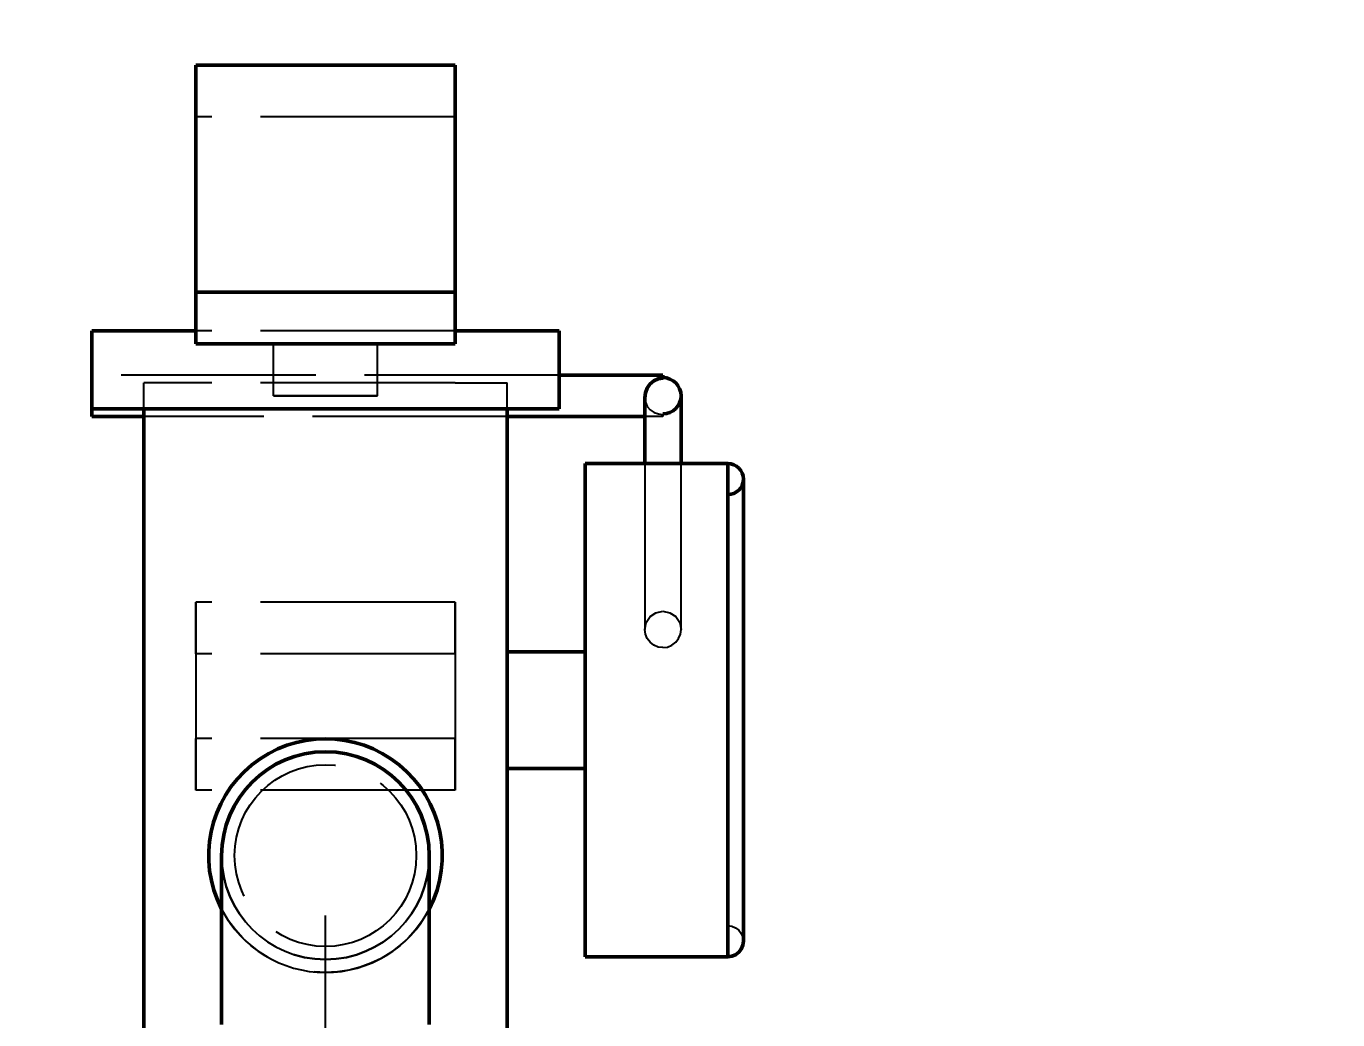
# Model space of a CAD drawing. Header units: millimetres. Extents: x 0 to 420, y 0 to 297.
# Drawn here: x 155.99 to 176.2, y 252.29 to 267.6 of the extents above; entities that cross this region are included whole.
import ezdxf

# ---------------------------------------------------------------- set-up
doc = ezdxf.new("R2010")
doc.units = ezdxf.units.MM
doc.linetypes.add('ISO02-TRAZOS', pattern=[3.75, 3, -0.75])
doc.linetypes.add('ISO04-TRAZO-PUNTO', pattern=[7.625, 6, -0.75, 0.125, -0.75])
for name, color, linetype, lineweight in [('01-VISIBLE', 7, 'CONTINUOUS', 50), ('02-OCULTA', 4, 'ISO02-TRAZOS', 25), ('03-EJE', 1, 'ISO04-TRAZO-PUNTO', 25), ('04-COTA', 3, 'CONTINUOUS', 25)]:
    doc.layers.add(name, color=color, linetype=linetype, lineweight=lineweight)
doc.styles.add('ISO3098', font='isocpeur.ttf')
doc.dimstyles.new('FLAMA-ISO', dxfattribs={"dimtxt": 3.5, "dimasz": 3, "dimexe": 2, "dimexo": 1, "dimgap": 1, "dimtad": 1, "dimdec": 1, "dimtxsty": 'ISO3098', "dimcen": 2.5, "dimclrd": 3, "dimclre": 3, "dimclrt": 3, "dimazin": 3, "dimtfac": 1, "dimtmove": 0, "dimatfit": 3, "dimlwd": 25, "dimlwe": 25})

msp = doc.modelspace()

# ---------------------------------------------------------------- linework, layer by layer
at = {"layer": '01-VISIBLE'}
for p, q in [((162.598, 267), (158.598, 267)), ((158.598, 263.501), (158.598, 267)), ((162.598, 263.501), (162.598, 267)), ((162.598, 263.501), (158.598, 263.501)), ((158.598, 262.707), (158.598, 263.501)), ((162.598, 262.707), (162.598, 263.501)), ((158.598, 262.907), (156.998, 262.907)), ((164.198, 262.907), (162.598, 262.907)), ((162.598, 262.707), (158.598, 262.707)), ((165.798, 262.227), (164.198, 262.227)), ((164.198, 261.707), (156.998, 261.707)), ((157.798, 261.587), (156.998, 261.587)), ((157.798, 250.9), (157.798, 261.707)), ((163.398, 250.9), (163.398, 261.707)), ((165.518, 261.587), (163.398, 261.587)), ((164.598, 260.864), (166.798, 260.864)), ((163.398, 257.964), (164.598, 257.964)), ((163.398, 256.164), (164.598, 256.164)), ((164.598, 253.264), (166.798, 253.264))]:
    msp.add_line(p, q, dxfattribs=at)
for points in [[(156.998, 261.707), (156.998, 261.807), (156.998, 261.907), (156.998, 262.007), (156.998, 262.107), (156.998, 262.207), (156.998, 262.307), (156.998, 262.407), (156.998, 262.507), (156.998, 262.607), (156.998, 262.707), (156.998, 262.807), (156.998, 262.907)], [(164.198, 261.707), (164.198, 261.807), (164.198, 261.907), (164.198, 262.007), (164.198, 262.107), (164.198, 262.207), (164.198, 262.307), (164.198, 262.407), (164.198, 262.507), (164.198, 262.607), (164.198, 262.707), (164.198, 262.807), (164.198, 262.907)], [(165.798, 262.18), (165.724, 262.168), (165.656, 262.136), (165.599, 262.086), (165.556, 262.024), (165.528, 261.953), (165.518, 261.878)], [(165.798, 262.18), (165.798, 262.188), (165.798, 262.196), (165.798, 262.203), (165.798, 262.211), (165.798, 262.219), (165.798, 262.227)], [(165.518, 261.878), (165.518, 261.777), (165.518, 261.675), (165.518, 261.574), (165.518, 261.473), (165.518, 261.371), (165.518, 261.27), (165.518, 261.168), (165.518, 261.067), (165.518, 260.965), (165.518, 260.864)], [(166.078, 260.864), (166.078, 260.968), (166.078, 261.072), (166.078, 261.177), (166.078, 261.281), (166.078, 261.385), (166.078, 261.49), (166.078, 261.594), (166.078, 261.698), (166.078, 261.803), (166.078, 261.907)], [(166.078, 260.864), (166.078, 260.968), (166.078, 261.072), (166.078, 261.177), (166.078, 261.281), (166.078, 261.385), (166.078, 261.49), (166.078, 261.594), (166.078, 261.698), (166.078, 261.803), (166.078, 261.907)], [(156.998, 261.587), (156.998, 261.607), (156.998, 261.627), (156.998, 261.647), (156.998, 261.667), (156.998, 261.687), (156.998, 261.707)], [(164.598, 260.864), (164.598, 260.764), (164.598, 260.664), (164.598, 260.564), (164.598, 260.464), (164.598, 260.364), (164.598, 260.264), (164.598, 260.164), (164.598, 260.064), (164.598, 259.964), (164.598, 259.864), (164.598, 259.764), (164.598, 259.664), (164.598, 259.564), (164.598, 259.464), (164.598, 259.364), (164.598, 259.264), (164.598, 259.164), (164.598, 259.064), (164.598, 258.964), (164.598, 258.864), (164.598, 258.764), (164.598, 258.664), (164.598, 258.564), (164.598, 258.464), (164.598, 258.364), (164.598, 258.264), (164.598, 258.164), (164.598, 258.064), (164.598, 257.964), (164.598, 257.864), (164.598, 257.764), (164.598, 257.664), (164.598, 257.564), (164.598, 257.464), (164.598, 257.364), (164.598, 257.264), (164.598, 257.164), (164.598, 257.064), (164.598, 256.964), (164.598, 256.864), (164.598, 256.764), (164.598, 256.664), (164.598, 256.564), (164.598, 256.464), (164.598, 256.364), (164.598, 256.264), (164.598, 256.164), (164.598, 256.064), (164.598, 255.964), (164.598, 255.864), (164.598, 255.764), (164.598, 255.664), (164.598, 255.564), (164.598, 255.464), (164.598, 255.364), (164.598, 255.264), (164.598, 255.164), (164.598, 255.064), (164.598, 254.964), (164.598, 254.864), (164.598, 254.764), (164.598, 254.664), (164.598, 254.564), (164.598, 254.464), (164.598, 254.364), (164.598, 254.264), (164.598, 254.164), (164.598, 254.064), (164.598, 253.964), (164.598, 253.864), (164.598, 253.764), (164.598, 253.664), (164.598, 253.564), (164.598, 253.464), (164.598, 253.364), (164.598, 253.264)], [(166.798, 260.864), (166.798, 260.764), (166.798, 260.664), (166.798, 260.564), (166.798, 260.464), (166.798, 260.364), (166.798, 260.264), (166.798, 260.164), (166.798, 260.064), (166.798, 259.964), (166.798, 259.864), (166.798, 259.764), (166.798, 259.664), (166.798, 259.564), (166.798, 259.464), (166.798, 259.364), (166.798, 259.264), (166.798, 259.164), (166.798, 259.064), (166.798, 258.964), (166.798, 258.864), (166.798, 258.764), (166.798, 258.664), (166.798, 258.564), (166.798, 258.464), (166.798, 258.364), (166.798, 258.264), (166.798, 258.164), (166.798, 258.064), (166.798, 257.964), (166.798, 257.864), (166.798, 257.764), (166.798, 257.664), (166.798, 257.564), (166.798, 257.464), (166.798, 257.364), (166.798, 257.264), (166.798, 257.164), (166.798, 257.064), (166.798, 256.964), (166.798, 256.864), (166.798, 256.764), (166.798, 256.664), (166.798, 256.564), (166.798, 256.464), (166.798, 256.364), (166.798, 256.264), (166.798, 256.164), (166.798, 256.064), (166.798, 255.964), (166.798, 255.864), (166.798, 255.764), (166.798, 255.664), (166.798, 255.564), (166.798, 255.464), (166.798, 255.364), (166.798, 255.264), (166.798, 255.164), (166.798, 255.064), (166.798, 254.964), (166.798, 254.864), (166.798, 254.764), (166.798, 254.664), (166.798, 254.564), (166.798, 254.464), (166.798, 254.364), (166.798, 254.264), (166.798, 254.164), (166.798, 254.064), (166.798, 253.964), (166.798, 253.864), (166.798, 253.764), (166.798, 253.664), (166.798, 253.564), (166.798, 253.464), (166.798, 253.364), (166.798, 253.264)], [(167.038, 253.504), (167.038, 253.604), (167.038, 253.704), (167.038, 253.805), (167.038, 253.905), (167.038, 254.005), (167.038, 254.106), (167.038, 254.206), (167.038, 254.306), (167.038, 254.406), (167.038, 254.507), (167.038, 254.607), (167.038, 254.707), (167.038, 254.807), (167.038, 254.908), (167.038, 255.008), (167.038, 255.108), (167.038, 255.209), (167.038, 255.309), (167.038, 255.409), (167.038, 255.509), (167.038, 255.61), (167.038, 255.71), (167.038, 255.81), (167.038, 255.911), (167.038, 256.011), (167.038, 256.111), (167.038, 256.211), (167.038, 256.312), (167.038, 256.412), (167.038, 256.512), (167.038, 256.613), (167.038, 256.713), (167.038, 256.813), (167.038, 256.913), (167.038, 257.014), (167.038, 257.114), (167.038, 257.214), (167.038, 257.315), (167.038, 257.415), (167.038, 257.515), (167.038, 257.615), (167.038, 257.716), (167.038, 257.816), (167.038, 257.916), (167.038, 258.017), (167.038, 258.117), (167.038, 258.217), (167.038, 258.317), (167.038, 258.418), (167.038, 258.518), (167.038, 258.618), (167.038, 258.718), (167.038, 258.819), (167.038, 258.919), (167.038, 259.019), (167.038, 259.12), (167.038, 259.22), (167.038, 259.32), (167.038, 259.42), (167.038, 259.521), (167.038, 259.621), (167.038, 259.721), (167.038, 259.822), (167.038, 259.922), (167.038, 260.022), (167.038, 260.122), (167.038, 260.223), (167.038, 260.323), (167.038, 260.423), (167.038, 260.524), (167.038, 260.624)], [(167.038, 253.504), (167.038, 253.604), (167.038, 253.704), (167.038, 253.805), (167.038, 253.905), (167.038, 254.005), (167.038, 254.106), (167.038, 254.206), (167.038, 254.306), (167.038, 254.406), (167.038, 254.507), (167.038, 254.607), (167.038, 254.707), (167.038, 254.807), (167.038, 254.908), (167.038, 255.008), (167.038, 255.108), (167.038, 255.209), (167.038, 255.309), (167.038, 255.409), (167.038, 255.509), (167.038, 255.61), (167.038, 255.71), (167.038, 255.81), (167.038, 255.911), (167.038, 256.011), (167.038, 256.111), (167.038, 256.211), (167.038, 256.312), (167.038, 256.412), (167.038, 256.512), (167.038, 256.613), (167.038, 256.713), (167.038, 256.813), (167.038, 256.913), (167.038, 257.014), (167.038, 257.114), (167.038, 257.214), (167.038, 257.315), (167.038, 257.415), (167.038, 257.515), (167.038, 257.615), (167.038, 257.716), (167.038, 257.816), (167.038, 257.916), (167.038, 258.017), (167.038, 258.117), (167.038, 258.217), (167.038, 258.317), (167.038, 258.418), (167.038, 258.518), (167.038, 258.618), (167.038, 258.718), (167.038, 258.819), (167.038, 258.919), (167.038, 259.019), (167.038, 259.12), (167.038, 259.22), (167.038, 259.32), (167.038, 259.42), (167.038, 259.521), (167.038, 259.621), (167.038, 259.721), (167.038, 259.822), (167.038, 259.922), (167.038, 260.022), (167.038, 260.122), (167.038, 260.223), (167.038, 260.323), (167.038, 260.423), (167.038, 260.524), (167.038, 260.624)], [(158.998, 252.223), (158.998, 252.323), (158.998, 252.423), (158.998, 252.523), (158.998, 252.623), (158.998, 252.723), (158.998, 252.823), (158.998, 252.923), (158.998, 253.023), (158.998, 253.123), (158.998, 253.223), (158.998, 253.323), (158.998, 253.423), (158.998, 253.523), (158.998, 253.623), (158.998, 253.723), (158.998, 253.823), (158.998, 253.923), (158.998, 254.023), (158.998, 254.123), (158.998, 254.223), (158.998, 254.323), (158.998, 254.423), (158.998, 254.523), (158.998, 254.623), (158.998, 254.723), (158.998, 254.823)], [(162.198, 252.223), (162.198, 252.323), (162.198, 252.423), (162.198, 252.523), (162.198, 252.623), (162.198, 252.723), (162.198, 252.823), (162.198, 252.923), (162.198, 253.023), (162.198, 253.123), (162.198, 253.223), (162.198, 253.323), (162.198, 253.423), (162.198, 253.523), (162.198, 253.623), (162.198, 253.723), (162.198, 253.823), (162.198, 253.923), (162.198, 254.023), (162.198, 254.123), (162.198, 254.223), (162.198, 254.323), (162.198, 254.423), (162.198, 254.523), (162.198, 254.623), (162.198, 254.723), (162.198, 254.823)], [(166.798, 253.264), (166.861, 253.272), (166.918, 253.296), (166.968, 253.334), (167.006, 253.384), (167.03, 253.442), (167.038, 253.504)]]:
    msp.add_lwpolyline(points, dxfattribs=at)
for centre, radius, start, end in [((165.798, 261.907), 0.28, -90, 90), ((166.798, 260.624), 0.24, -90, 90), ((160.598, 254.823), 1.8, -27.266, -152.734), ((160.598, 254.823), 1.6, 0, 180)]:
    msp.add_arc(centre, radius, start, end, dxfattribs=at)
at = {"layer": '02-OCULTA'}
for p, q in [((158.598, 266.206), (158.598, 267)), ((162.598, 266.206), (162.598, 267)), ((162.598, 266.206), (158.598, 266.206)), ((158.598, 262.707), (158.598, 266.206)), ((162.598, 262.707), (162.598, 266.206)), ((162.598, 262.907), (158.598, 262.907)), ((159.798, 261.907), (159.798, 262.707)), ((161.398, 261.907), (161.398, 262.707)), ((164.198, 262.227), (156.998, 262.227)), ((157.798, 261.707), (157.798, 262.107)), ((157.798, 250.9), (157.798, 262.107)), ((162.598, 262.107), (158.598, 262.107)), ((162.598, 262.107), (158.598, 262.107)), ((163.398, 261.707), (163.398, 262.107)), ((163.398, 250.9), (163.398, 262.107)), ((163.398, 261.587), (157.798, 261.587)), ((165.798, 261.587), (165.518, 261.587)), ((162.598, 258.728), (158.598, 258.728)), ((158.598, 257.932), (158.598, 258.728)), ((158.598, 258.728), (158.598, 256.625)), ((162.598, 257.932), (162.598, 258.728)), ((162.598, 258.728), (162.598, 256.625)), ((162.598, 257.932), (158.598, 257.932)), ((158.598, 257.932), (158.598, 255.83)), ((162.598, 257.932), (162.598, 255.83)), ((162.598, 256.625), (158.598, 256.625)), ((158.598, 255.83), (158.598, 256.625)), ((162.598, 255.83), (162.598, 256.625)), ((162.598, 255.83), (158.598, 255.83))]:
    msp.add_line(p, q, dxfattribs=at)
for points in [[(156.998, 262.907), (156.998, 262.807), (156.998, 262.707), (156.998, 262.607), (156.998, 262.507), (156.998, 262.407), (156.998, 262.307), (156.998, 262.207), (156.998, 262.107), (156.998, 262.007), (156.998, 261.907), (156.998, 261.807), (156.998, 261.707)], [(164.198, 262.907), (164.198, 262.807), (164.198, 262.707), (164.198, 262.607), (164.198, 262.507), (164.198, 262.407), (164.198, 262.307), (164.198, 262.207), (164.198, 262.107), (164.198, 262.007), (164.198, 261.907), (164.198, 261.807), (164.198, 261.707)], [(160.598, 262.707), (160.498, 262.707), (160.398, 262.707), (160.298, 262.707), (160.198, 262.707), (160.098, 262.707), (159.998, 262.707), (159.898, 262.707), (159.798, 262.707)], [(159.798, 262.707), (159.898, 262.707), (159.998, 262.707), (160.098, 262.707), (160.198, 262.707), (160.298, 262.707), (160.398, 262.707), (160.498, 262.707), (160.598, 262.707), (160.698, 262.707), (160.798, 262.707), (160.898, 262.707), (160.998, 262.707), (161.098, 262.707), (161.198, 262.707), (161.298, 262.707), (161.398, 262.707)], [(161.398, 262.707), (161.284, 262.707), (161.17, 262.707), (161.056, 262.707), (160.941, 262.707), (160.827, 262.707), (160.713, 262.707), (160.598, 262.707)], [(156.998, 262.227), (156.998, 262.12), (156.998, 262.013), (156.998, 261.907), (156.998, 261.8), (156.998, 261.693), (156.998, 261.587)], [(156.998, 261.707), (156.998, 261.793), (156.998, 261.88), (156.998, 261.967), (156.998, 262.053), (156.998, 262.14), (156.998, 262.227)], [(165.798, 262.18), (165.724, 262.168), (165.656, 262.136), (165.599, 262.086), (165.556, 262.024), (165.528, 261.953), (165.518, 261.878)], [(165.798, 262.227), (165.798, 262.219), (165.798, 262.211), (165.798, 262.203), (165.798, 262.196), (165.798, 262.188), (165.798, 262.18)], [(165.798, 262.18), (165.798, 262.181), (165.798, 262.182), (165.798, 262.183), (165.798, 262.185), (165.798, 262.186), (165.798, 262.187)], [(165.798, 262.187), (165.798, 262.186), (165.798, 262.185), (165.798, 262.183), (165.798, 262.182), (165.798, 262.181), (165.798, 262.18)], [(158.598, 262.107), (158.498, 262.107), (158.398, 262.107), (158.298, 262.107), (158.198, 262.107), (158.098, 262.107), (157.998, 262.107), (157.898, 262.107), (157.798, 262.107)], [(158.598, 262.107), (158.498, 262.107), (158.398, 262.107), (158.298, 262.107), (158.198, 262.107), (158.098, 262.107), (157.998, 262.107), (157.898, 262.107), (157.798, 262.107)], [(162.598, 262.107), (162.698, 262.107), (162.798, 262.107), (162.898, 262.107), (162.998, 262.107), (163.098, 262.107), (163.198, 262.107), (163.298, 262.107), (163.398, 262.107)], [(162.598, 262.107), (162.698, 262.107), (162.798, 262.107), (162.898, 262.107), (162.998, 262.107), (163.098, 262.107), (163.198, 262.107), (163.298, 262.107), (163.398, 262.107)], [(160.598, 261.907), (160.498, 261.907), (160.398, 261.907), (160.298, 261.907), (160.198, 261.907), (160.098, 261.907), (159.998, 261.907), (159.898, 261.907), (159.798, 261.907)], [(159.798, 261.907), (159.898, 261.907), (159.998, 261.907), (160.098, 261.907), (160.198, 261.907), (160.298, 261.907), (160.398, 261.907), (160.498, 261.907), (160.598, 261.907), (160.698, 261.907), (160.798, 261.907), (160.898, 261.907), (160.998, 261.907), (161.098, 261.907), (161.198, 261.907), (161.298, 261.907), (161.398, 261.907)], [(161.398, 261.907), (161.284, 261.907), (161.17, 261.907), (161.056, 261.907), (160.941, 261.907), (160.827, 261.907), (160.713, 261.907), (160.598, 261.907)], [(165.518, 261.878), (165.528, 261.808), (165.556, 261.744), (165.602, 261.69), (165.661, 261.651), (165.728, 261.628), (165.798, 261.62)], [(165.518, 261.878), (165.528, 261.808), (165.556, 261.744), (165.602, 261.69), (165.661, 261.651), (165.728, 261.628), (165.798, 261.62)], [(165.518, 261.878), (165.518, 261.776), (165.518, 261.674), (165.518, 261.572), (165.518, 261.47), (165.518, 261.368), (165.518, 261.266), (165.518, 261.164), (165.518, 261.062), (165.518, 260.96), (165.518, 260.858), (165.518, 260.756), (165.518, 260.654), (165.518, 260.552), (165.518, 260.45), (165.518, 260.348), (165.518, 260.246), (165.518, 260.144), (165.518, 260.042), (165.518, 259.94), (165.518, 259.837), (165.518, 259.735), (165.518, 259.633), (165.518, 259.531), (165.518, 259.429), (165.518, 259.327), (165.518, 259.225), (165.518, 259.123), (165.518, 259.021), (165.518, 258.919), (165.518, 258.817), (165.518, 258.715), (165.518, 258.613), (165.518, 258.511), (165.518, 258.409), (165.518, 258.307)], [(165.798, 261.62), (165.798, 261.621), (165.798, 261.622), (165.798, 261.623), (165.798, 261.625), (165.798, 261.626), (165.798, 261.627)], [(165.798, 261.627), (165.798, 261.626), (165.798, 261.625), (165.798, 261.623), (165.798, 261.622), (165.798, 261.621), (165.798, 261.62)], [(165.798, 261.62), (165.798, 261.615), (165.798, 261.609), (165.798, 261.603), (165.798, 261.598), (165.798, 261.592), (165.798, 261.587)], [(165.798, 261.587), (165.798, 261.592), (165.798, 261.598), (165.798, 261.603), (165.798, 261.609), (165.798, 261.615), (165.798, 261.62)], [(164.598, 253.264), (164.598, 253.364), (164.598, 253.464), (164.598, 253.564), (164.598, 253.664), (164.598, 253.764), (164.598, 253.864), (164.598, 253.964), (164.598, 254.064), (164.598, 254.164), (164.598, 254.264), (164.598, 254.364), (164.598, 254.464), (164.598, 254.564), (164.598, 254.664), (164.598, 254.764), (164.598, 254.864), (164.598, 254.964), (164.598, 255.064), (164.598, 255.164), (164.598, 255.264), (164.598, 255.364), (164.598, 255.464), (164.598, 255.564), (164.598, 255.664), (164.598, 255.764), (164.598, 255.864), (164.598, 255.964), (164.598, 256.064), (164.598, 256.164), (164.598, 256.264), (164.598, 256.364), (164.598, 256.464), (164.598, 256.564), (164.598, 256.664), (164.598, 256.764), (164.598, 256.864), (164.598, 256.964), (164.598, 257.064), (164.598, 257.164), (164.598, 257.264), (164.598, 257.364), (164.598, 257.464), (164.598, 257.564), (164.598, 257.664), (164.598, 257.764), (164.598, 257.864), (164.598, 257.964), (164.598, 258.064), (164.598, 258.164), (164.598, 258.264), (164.598, 258.364), (164.598, 258.464), (164.598, 258.564), (164.598, 258.664), (164.598, 258.764), (164.598, 258.864), (164.598, 258.964), (164.598, 259.064), (164.598, 259.164), (164.598, 259.264), (164.598, 259.364), (164.598, 259.464), (164.598, 259.564), (164.598, 259.664), (164.598, 259.764), (164.598, 259.864), (164.598, 259.964), (164.598, 260.064), (164.598, 260.164), (164.598, 260.264), (164.598, 260.364), (164.598, 260.464), (164.598, 260.564), (164.598, 260.664), (164.598, 260.764), (164.598, 260.864)], [(165.518, 260.864), (165.518, 260.762), (165.518, 260.659), (165.518, 260.557), (165.518, 260.455), (165.518, 260.352), (165.518, 260.25), (165.518, 260.148), (165.518, 260.046), (165.518, 259.943), (165.518, 259.841), (165.518, 259.739), (165.518, 259.636), (165.518, 259.534), (165.518, 259.432), (165.518, 259.33), (165.518, 259.227), (165.518, 259.125), (165.518, 259.023), (165.518, 258.92), (165.518, 258.818), (165.518, 258.716), (165.518, 258.614), (165.518, 258.511), (165.518, 258.409), (165.518, 258.307)], [(166.078, 258.307), (166.078, 258.409), (166.078, 258.511), (166.078, 258.614), (166.078, 258.716), (166.078, 258.818), (166.078, 258.92), (166.078, 259.023), (166.078, 259.125), (166.078, 259.227), (166.078, 259.33), (166.078, 259.432), (166.078, 259.534), (166.078, 259.636), (166.078, 259.739), (166.078, 259.841), (166.078, 259.943), (166.078, 260.046), (166.078, 260.148), (166.078, 260.25), (166.078, 260.352), (166.078, 260.455), (166.078, 260.557), (166.078, 260.659), (166.078, 260.762), (166.078, 260.864)], [(166.078, 258.307), (166.078, 258.409), (166.078, 258.511), (166.078, 258.614), (166.078, 258.716), (166.078, 258.818), (166.078, 258.92), (166.078, 259.023), (166.078, 259.125), (166.078, 259.227), (166.078, 259.33), (166.078, 259.432), (166.078, 259.534), (166.078, 259.636), (166.078, 259.739), (166.078, 259.841), (166.078, 259.943), (166.078, 260.046), (166.078, 260.148), (166.078, 260.25), (166.078, 260.352), (166.078, 260.455), (166.078, 260.557), (166.078, 260.659), (166.078, 260.762), (166.078, 260.864)], [(166.798, 253.264), (166.798, 253.364), (166.798, 253.464), (166.798, 253.564), (166.798, 253.664), (166.798, 253.764), (166.798, 253.864), (166.798, 253.964), (166.798, 254.064), (166.798, 254.164), (166.798, 254.264), (166.798, 254.364), (166.798, 254.464), (166.798, 254.564), (166.798, 254.664), (166.798, 254.764), (166.798, 254.864), (166.798, 254.964), (166.798, 255.064), (166.798, 255.164), (166.798, 255.264), (166.798, 255.364), (166.798, 255.464), (166.798, 255.564), (166.798, 255.664), (166.798, 255.764), (166.798, 255.864), (166.798, 255.964), (166.798, 256.064), (166.798, 256.164), (166.798, 256.264), (166.798, 256.364), (166.798, 256.464), (166.798, 256.564), (166.798, 256.664), (166.798, 256.764), (166.798, 256.864), (166.798, 256.964), (166.798, 257.064), (166.798, 257.164), (166.798, 257.264), (166.798, 257.364), (166.798, 257.464), (166.798, 257.564), (166.798, 257.664), (166.798, 257.764), (166.798, 257.864), (166.798, 257.964), (166.798, 258.064), (166.798, 258.164), (166.798, 258.264), (166.798, 258.364), (166.798, 258.464), (166.798, 258.564), (166.798, 258.664), (166.798, 258.764), (166.798, 258.864), (166.798, 258.964), (166.798, 259.064), (166.798, 259.164), (166.798, 259.264), (166.798, 259.364), (166.798, 259.464), (166.798, 259.564), (166.798, 259.664), (166.798, 259.764), (166.798, 259.864), (166.798, 259.964), (166.798, 260.064), (166.798, 260.164), (166.798, 260.264), (166.798, 260.364), (166.798, 260.464), (166.798, 260.564), (166.798, 260.664), (166.798, 260.764), (166.798, 260.864)], [(166.798, 260.384), (166.798, 260.283), (166.798, 260.183), (166.798, 260.082), (166.798, 259.981), (166.798, 259.881), (166.798, 259.78), (166.798, 259.68), (166.798, 259.579), (166.798, 259.478), (166.798, 259.378), (166.798, 259.277), (166.798, 259.177), (166.798, 259.076), (166.798, 258.975), (166.798, 258.875), (166.798, 258.774), (166.798, 258.674), (166.798, 258.573), (166.798, 258.472), (166.798, 258.372), (166.798, 258.271), (166.798, 258.17), (166.798, 258.07), (166.798, 257.969), (166.798, 257.869), (166.798, 257.768), (166.798, 257.667), (166.798, 257.567), (166.798, 257.466), (166.798, 257.366), (166.798, 257.265), (166.798, 257.164), (166.798, 257.064), (166.798, 256.963), (166.798, 256.863), (166.798, 256.762), (166.798, 256.661), (166.798, 256.561), (166.798, 256.46), (166.798, 256.36), (166.798, 256.259), (166.798, 256.158), (166.798, 256.058), (166.798, 255.957), (166.798, 255.857), (166.798, 255.756), (166.798, 255.655), (166.798, 255.555), (166.798, 255.454), (166.798, 255.354), (166.798, 255.253), (166.798, 255.152), (166.798, 255.052), (166.798, 254.951), (166.798, 254.85), (166.798, 254.75), (166.798, 254.649), (166.798, 254.549), (166.798, 254.448), (166.798, 254.347), (166.798, 254.247), (166.798, 254.146), (166.798, 254.046), (166.798, 253.945), (166.798, 253.844), (166.798, 253.744)], [(166.798, 253.744), (166.798, 253.844), (166.798, 253.945), (166.798, 254.046), (166.798, 254.146), (166.798, 254.247), (166.798, 254.347), (166.798, 254.448), (166.798, 254.549), (166.798, 254.649), (166.798, 254.75), (166.798, 254.85), (166.798, 254.951), (166.798, 255.052), (166.798, 255.152), (166.798, 255.253), (166.798, 255.354), (166.798, 255.454), (166.798, 255.555), (166.798, 255.655), (166.798, 255.756), (166.798, 255.857), (166.798, 255.957), (166.798, 256.058), (166.798, 256.158), (166.798, 256.259), (166.798, 256.36), (166.798, 256.46), (166.798, 256.561), (166.798, 256.661), (166.798, 256.762), (166.798, 256.863), (166.798, 256.963), (166.798, 257.064), (166.798, 257.164), (166.798, 257.265), (166.798, 257.366), (166.798, 257.466), (166.798, 257.567), (166.798, 257.667), (166.798, 257.768), (166.798, 257.869), (166.798, 257.969), (166.798, 258.07), (166.798, 258.17), (166.798, 258.271), (166.798, 258.372), (166.798, 258.472), (166.798, 258.573), (166.798, 258.674), (166.798, 258.774), (166.798, 258.875), (166.798, 258.975), (166.798, 259.076), (166.798, 259.177), (166.798, 259.277), (166.798, 259.378), (166.798, 259.478), (166.798, 259.579), (166.798, 259.68), (166.798, 259.78), (166.798, 259.881), (166.798, 259.981), (166.798, 260.082), (166.798, 260.183), (166.798, 260.283), (166.798, 260.384)], [(165.518, 258.307), (165.54, 258.414), (165.6, 258.505), (165.691, 258.565), (165.798, 258.587), (165.906, 258.565), (165.996, 258.505), (166.057, 258.414), (166.078, 258.307)], [(165.798, 258.027), (165.726, 258.036), (165.658, 258.064), (165.6, 258.109), (165.556, 258.167), (165.528, 258.234), (165.518, 258.307)], [(165.798, 258.027), (165.871, 258.036), (165.938, 258.064), (165.996, 258.109), (166.041, 258.167), (166.069, 258.234), (166.078, 258.307)], [(163.398, 256.164), (163.398, 256.264), (163.398, 256.364), (163.398, 256.464), (163.398, 256.564), (163.398, 256.664), (163.398, 256.764), (163.398, 256.864), (163.398, 256.964), (163.398, 257.064), (163.398, 257.164), (163.398, 257.264), (163.398, 257.364), (163.398, 257.464), (163.398, 257.564), (163.398, 257.664), (163.398, 257.764), (163.398, 257.864), (163.398, 257.964)], [(163.398, 257.964), (163.398, 257.864), (163.398, 257.764), (163.398, 257.664), (163.398, 257.564), (163.398, 257.464), (163.398, 257.364), (163.398, 257.264), (163.398, 257.164), (163.398, 257.064), (163.398, 256.964), (163.398, 256.864), (163.398, 256.764), (163.398, 256.664), (163.398, 256.564), (163.398, 256.464), (163.398, 256.364), (163.398, 256.264), (163.398, 256.164)], [(164.598, 256.164), (164.598, 256.264), (164.598, 256.364), (164.598, 256.464), (164.598, 256.564), (164.598, 256.664), (164.598, 256.764), (164.598, 256.864), (164.598, 256.964), (164.598, 257.064), (164.598, 257.164), (164.598, 257.264), (164.598, 257.364), (164.598, 257.464), (164.598, 257.564), (164.598, 257.664), (164.598, 257.764), (164.598, 257.864), (164.598, 257.964)], [(164.598, 257.964), (164.598, 257.864), (164.598, 257.764), (164.598, 257.664), (164.598, 257.564), (164.598, 257.464), (164.598, 257.364), (164.598, 257.264), (164.598, 257.164), (164.598, 257.064), (164.598, 256.964), (164.598, 256.864), (164.598, 256.764), (164.598, 256.664), (164.598, 256.564), (164.598, 256.464), (164.598, 256.364), (164.598, 256.264), (164.598, 256.164)], [(166.798, 253.744), (166.861, 253.736), (166.918, 253.712), (166.968, 253.674), (167.006, 253.624), (167.03, 253.566), (167.038, 253.504)]]:
    msp.add_lwpolyline(points, dxfattribs=at)
for radius in [1.8, 1.6, 1.4, 1.4]:
    msp.add_circle((160.598, 254.823), radius, dxfattribs=at)
for radius, start, end in [(1.6, 180, -90), (1.6, -90, 0), (1.8, -152.734, -90), (1.8, -90, -27.266)]:
    msp.add_arc((160.598, 254.823), radius, start, end, dxfattribs=at)
at = {"layer": '03-EJE'}
msp.add_line((160.598, 166), (160.598, 253.9), dxfattribs=at)

# ---------------------------------------------------------------- dimensions: what is measured, and where the dimension line sits
at = {"layer": '04-COTA'}
msp.add_linear_dim(base=(144.998, 276), p1=(144.998, 267), p2=(176.198, 267), dimstyle='FLAMA-ISO', override={"dimlfac": 5}, dxfattribs=at).render()

doc.saveas('drawing.dxf')
